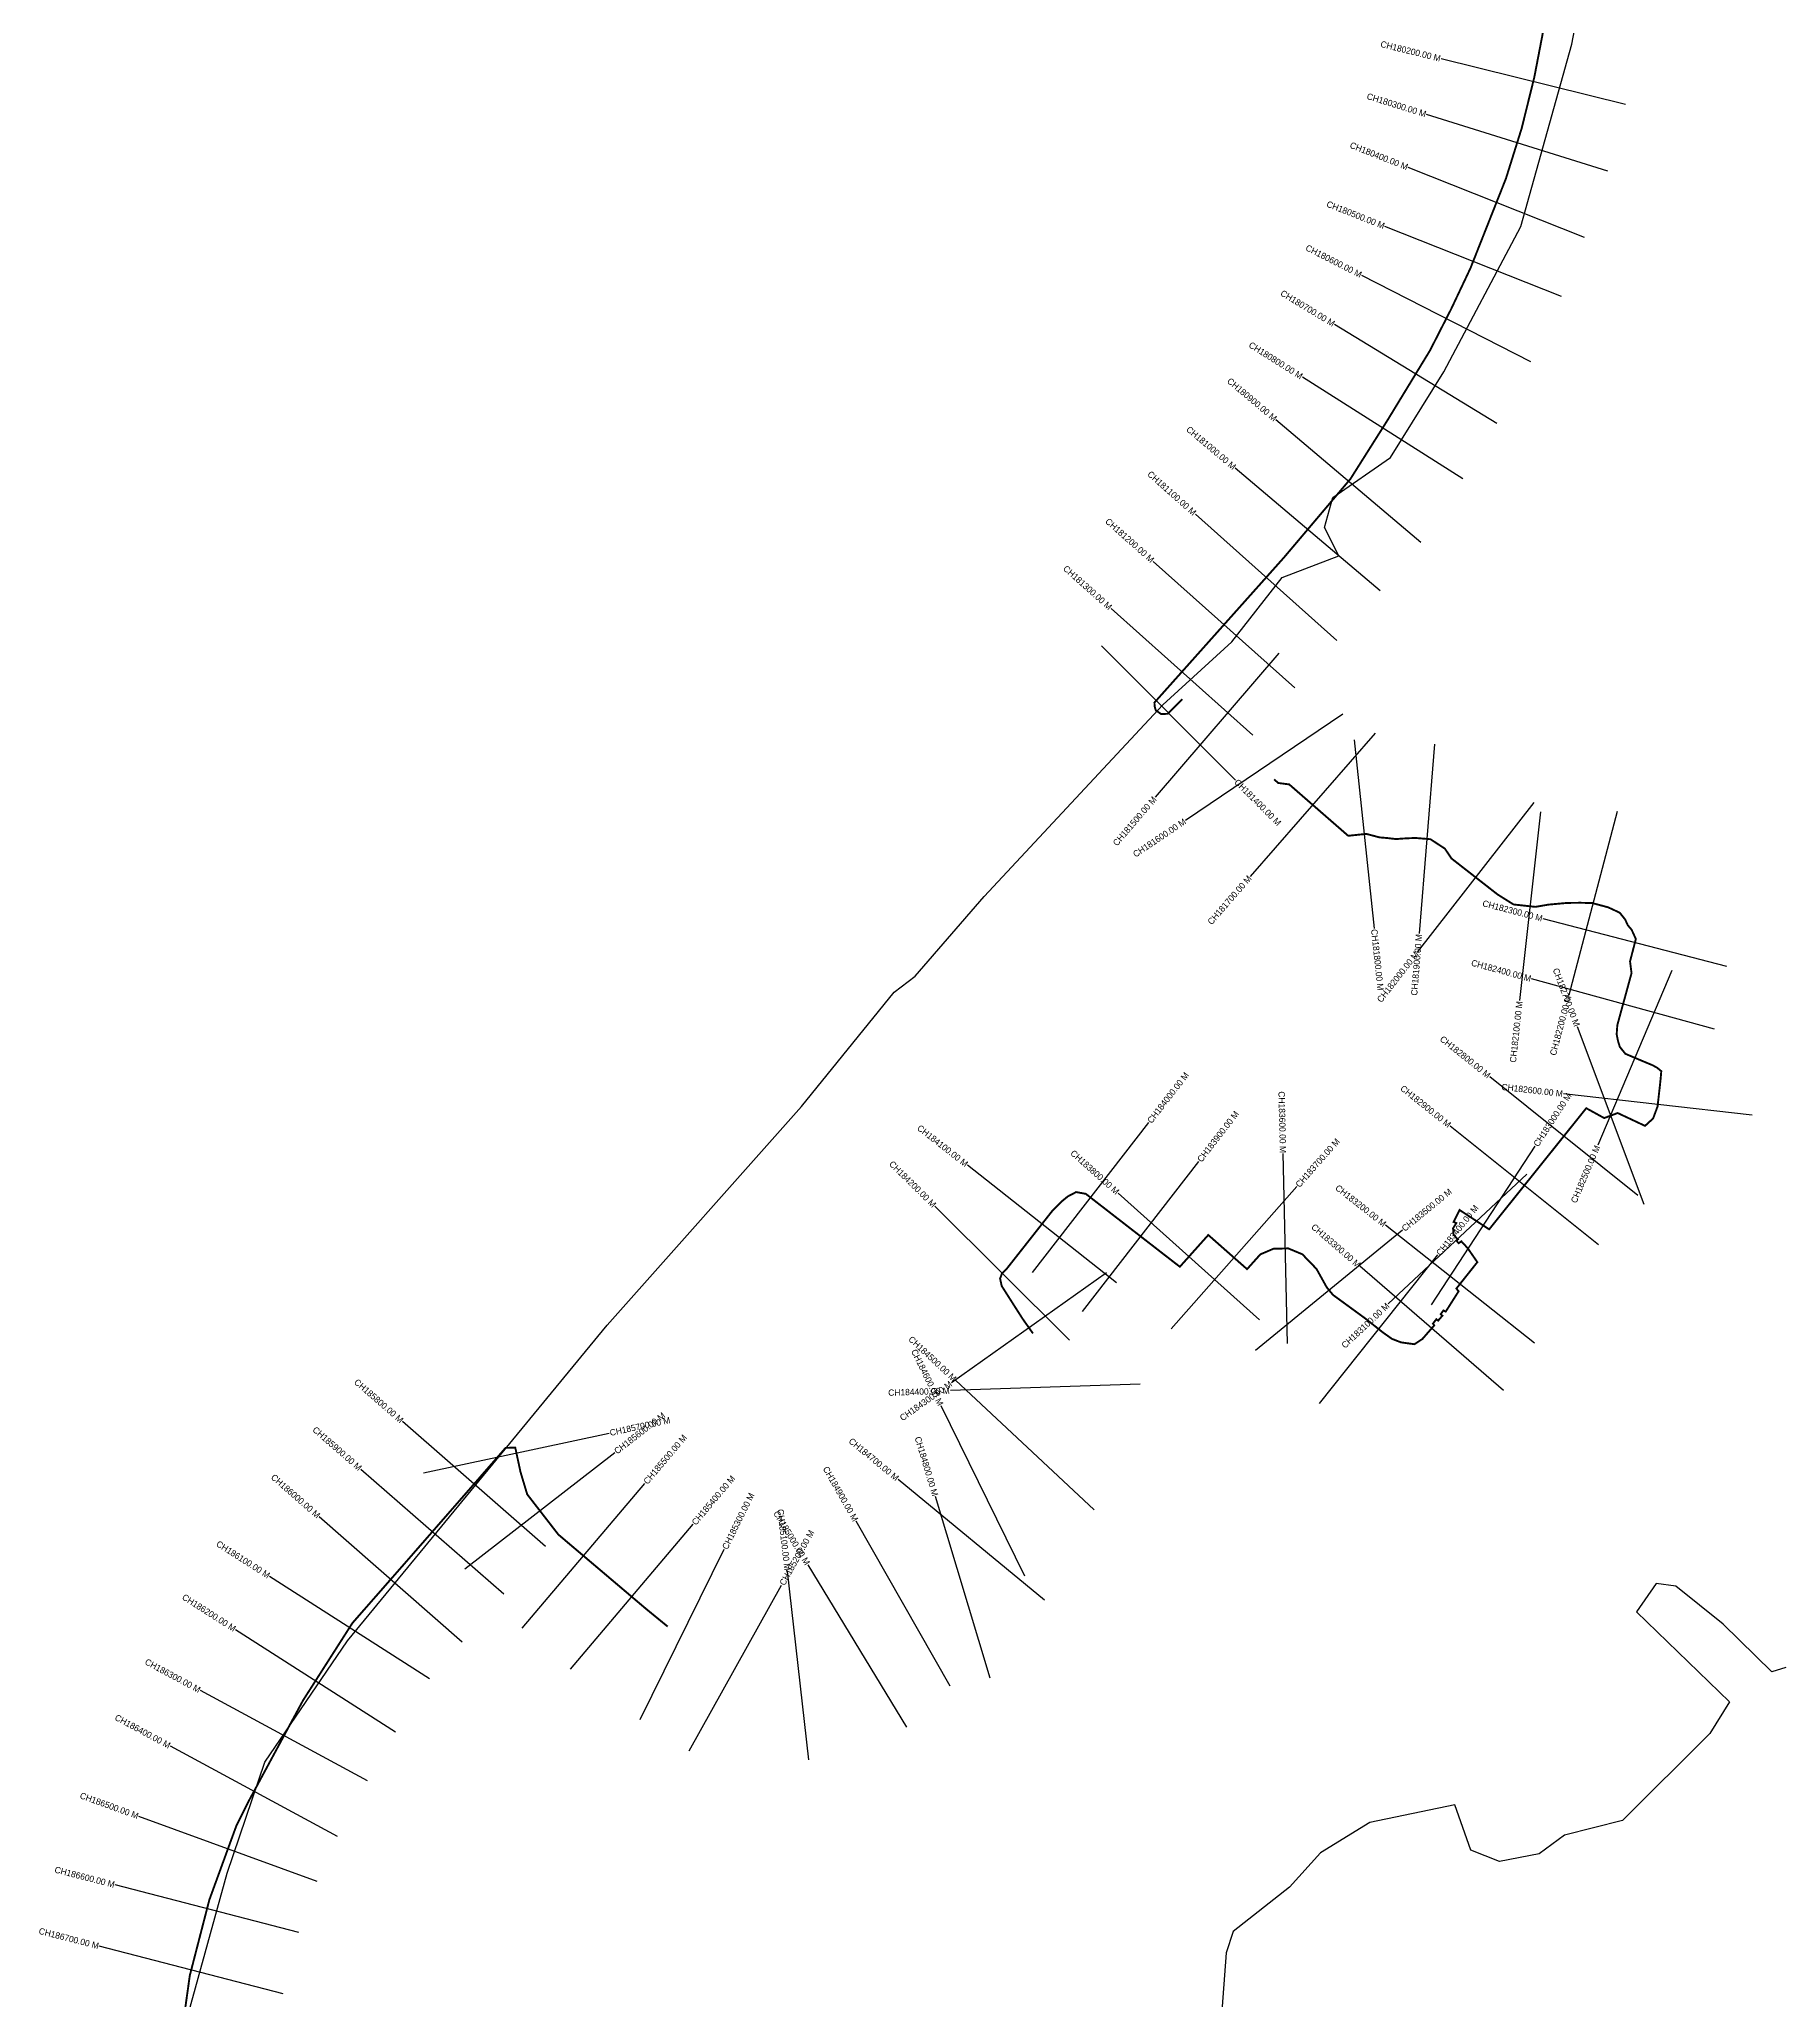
# Model space of a CAD drawing. Header units: metres. Extents: x 267218 to 277461, y 2088854 to 2108025.
# Drawn here: x 268431 to 271183, y 2091945 to 2095044 of the extents above; entities that cross this region are included whole.
import ezdxf
from ezdxf.enums import TextEntityAlignment as Align

# ---------------------------------------------------------------- set-up
doc = ezdxf.new("R2010")
doc.units = ezdxf.units.M
for name, color, linetype in [('ARTIFICIALLY PROTECTED', 4, 'Continuous'), ('CS', 134, 'Continuous'), ('CSMark', 6, 'Continuous'), ('VILLAGE BOUNDRY', 3, 'Continuous')]:
    doc.layers.add(name, color=color, linetype=linetype)

msp = doc.modelspace()

# ---------------------------------------------------------------- linework, layer by layer
at = {"layer": 'ARTIFICIALLY PROTECTED', "flags": 128}
msp.add_lwpolyline([(270814.7, 2095093.6, 3, 3, 0), (270793.5, 2094983.4, 3, 3, 0), (270773.6, 2094903, 3, 3, 0), (270748.7, 2094823.5, 3, 3, 0), (270692.6, 2094681.8, 3, 3, 0), (270662.1, 2094617.3, 3, 3, 0), (270628.7, 2094551.9, 3, 3, 0), (270561.3, 2094441.3, 3, 3, 0), (270502.8, 2094348.7, 3, 3, 0), (270398.1, 2094225, 3, 3, 0), (270193.2, 2093995.5, 3, 3, 0), (270193.7, 2093988.9, 3, 3, 0), (270195.3, 2093983.4, 3, 3, 0), (270203.6, 2093977.5, 3, 3, 0), (270214, 2093977.8, 3, 3, 0), (270237.2, 2094000.9, 0, 0, 0)], format="xyseb", dxfattribs=at)
at = {"layer": 'ARTIFICIALLY PROTECTED', "const_width": 3, "flags": 128}
for points in [[(270382.4, 2093874.1), (270388.9, 2093868.5), (270406.2, 2093866.3), (270499.4, 2093785.1), (270528.1, 2093788.1), (270548.8, 2093782.6), (270562.5, 2093781.4), (270574.8, 2093779.9), (270586.5, 2093780.8), (270605.2, 2093781.7), (270629.4, 2093779.7), (270652.2, 2093764.8), (270662.7, 2093749.2), (270735.5, 2093692.4), (270760.7, 2093676.6), (270795.2, 2093672.8), (270815.6, 2093676.3), (270845, 2093679), (270865.9, 2093679.3), (270885.1, 2093678.8), (270910.2, 2093672.1), (270928.5, 2093663.6), (270937.2, 2093652.7), (270941.2, 2093643.8), (270947.3, 2093636.7), (270954, 2093622), (270944.8, 2093586.6), (270947.2, 2093568.1), (270924.7, 2093485.9), (270923.7, 2093471.4), (270926, 2093460.1), (270928.7, 2093451.5), (270937.4, 2093440.7), (270968.1, 2093427.7), (270980.6, 2093422.5), (270987.8, 2093418.5), (270994.2, 2093413.2), (270993.2, 2093401.7), (270991.8, 2093388.4), (270988.3, 2093357.5), (270981.3, 2093338.5), (270968.5, 2093326.8), (270925.3, 2093347.1), (270904, 2093339.1), (270875.6, 2093354.7), (270722.2, 2093163.3), (270675.4, 2093193.9), (270666, 2093175), (270670.4, 2093173.2), (270665.1, 2093165), (270666, 2093154.7), (270672.8, 2093147.4), (270670.6, 2093145.3), (270674, 2093141.4), (270678.2, 2093144.4), (270688.2, 2093133.6), (270703.5, 2093111.5), (270670.4, 2093069.8), (270673.9, 2093065.4), (270653.5, 2093033.3), (270649.9, 2093035.2), (270645.6, 2093029.2), (270648.3, 2093026.9), (270641.5, 2093019), (270638.7, 2093021.3), (270633.4, 2093014.5), (270635.4, 2093011.6), (270616.7, 2092990.1), (270604.1, 2092981.8), (270583, 2092984.7), (270568.5, 2092990.3), (270554, 2093000.6), (270526.4, 2093022.5), (270475.4, 2093059.7), (270465.5, 2093071.7), (270449.4, 2093100.7), (270427, 2093123.9), (270404.7, 2093133.2), (270381.2, 2093132.6), (270360.6, 2093123.8), (270339.6, 2093100.4), (270278.3, 2093154.4), (270233.4, 2093104.2), (270225.3, 2093110.4), (270084.7, 2093219.4), (270077, 2093220.8), (270069.4, 2093222.2), (270063.4, 2093219), (270056.3, 2093215.3), (270046.9, 2093207.6), (270031.2, 2093191.7), (269960, 2093101.3), (269952.2, 2093093.5), (269949.3, 2093085.4), (269951.9, 2093073.7), (269985, 2093021.8), (270001.3, 2092998.8)], [(269424, 2092535.7), (269388.6, 2092564.7), (269251.2, 2092681.1), (269202, 2092744.6), (269191.4, 2092779.9), (269183.1, 2092818.5), (269167.8, 2092818), (269005.4, 2092632.1), (268925.8, 2092541.3), (268847.8, 2092419.2), (268762, 2092260.2), (268742.3, 2092220.8), (268699.7, 2092104.1), (268668.8, 2091984.5), (268650.8, 2091855.8)]]:
    msp.add_lwpolyline(points, dxfattribs=at)
at = {"layer": 'CS'}
for p, q in [((270937.4, 2094940.6), (270646.3, 2095012.8)), ((270909.6, 2094835.2), (270623.2, 2094924.8)), ((270873.1, 2094730.3), (270594.2, 2094840.8)), ((270836.3, 2094637.3), (270557.4, 2094747.9)), ((270787.9, 2094533.8), (270520.8, 2094670.4)), ((270734.1, 2094436.7), (270477.9, 2094592.7)), ((270680.6, 2094349.2), (270427, 2094509.6)), ((270614.3, 2094248.4), (270385.3, 2094442.1)), ((270549.7, 2094172), (270320.7, 2094365.8)), ((270481.7, 2094093.4), (270257.9, 2094293.2)), ((270415.1, 2094018.8), (270191.3, 2094218.6)), ((270348.5, 2093944.2), (270124.7, 2094144)), ((270109.3, 2094085.2), (270321.4, 2093873)), ((270390, 2094073.4), (270194.5, 2093845.9)), ((270491.2, 2093977), (270242.3, 2093809.5)), ((270541.8, 2093947.1), (270344.6, 2093721)), ((270509, 2093936.9), (270540.4, 2093638.6)), ((270635.9, 2093929.7), (270611.5, 2093630.7)), ((270793, 2093837.8), (270608.5, 2093601.3)), ((270803.1, 2093822.9), (270770.3, 2093524.7)), ((270924.6, 2093823.5), (270847.9, 2093533.5)), ((271097.7, 2093578.7), (270807.3, 2093654.1)), ((271011.1, 2093572.4), (270893.8, 2093296.3)), ((271078.5, 2093479.7), (270789.2, 2093559)), ((270967.1, 2093202.6), (270861.7, 2093483.4)), ((270957.3, 2093216.9), (270723.2, 2093404.5)), ((271137.6, 2093343.6), (270839.6, 2093377.5)), ((270000.5, 2093094.9), (270184.3, 2093332)), ((270894.8, 2093138.9), (270660.7, 2093326.4)), ((270630.8, 2093043.8), (270795, 2093294.9)), ((270133.3, 2093078.9), (269897.6, 2093264.5)), ((270079.5, 2093033.6), (270263.3, 2093270.7)), ((270403.5, 2092983.1), (270396.4, 2093283)), ((270219.8, 2093006), (270418.2, 2093231.1)), ((270781.7, 2093250.5), (270562.8, 2093045.4)), ((270059, 2092988.2), (269846.3, 2093199.7)), ((270359.5, 2093020.2), (270136, 2093220.4)), ((270793.6, 2092983.6), (270558.3, 2093169.8)), ((270353.1, 2092972.3), (270585.1, 2093162.5)), ((270454, 2092888.4), (270641, 2093123)), ((270117.3, 2093094.5), (269872.6, 2092921)), ((270744.6, 2092908.6), (270517.7, 2093104.9)), ((270098.1, 2092720.2), (269878.8, 2092924.9)), ((270170.7, 2092918.7), (269870.8, 2092908.5)), ((269230.8, 2092662.1), (269004.8, 2092859.5)), ((269988.3, 2092615.3), (269856.2, 2092884.7)), ((269038.3, 2092778.5), (269331.6, 2092841.5)), ((269103.3, 2092627.1), (269340.4, 2092810.9)), ((269165, 2092586.8), (268939, 2092784.1)), ((270019.5, 2092577.2), (269788.1, 2092768.2)), ((269194, 2092533), (269387.9, 2092761.9)), ((269933.6, 2092454), (269847.3, 2092741.3)), ((269099, 2092511.3), (268873.3, 2092709)), ((269270.3, 2092468.4), (269464.2, 2092697.3)), ((269870.2, 2092441.4), (269721.8, 2092702.1)), ((269380.5, 2092388.8), (269513.4, 2092657.8)), ((269047.7, 2092453.4), (268794.9, 2092615)), ((269646.8, 2092325.4), (269613.3, 2092623.5)), ((269801.7, 2092377), (269645.8, 2092633.3)), ((269457.7, 2092339.2), (269603.9, 2092601.2)), ((268993.8, 2092369.1), (268741.1, 2092530.7)), ((268949.6, 2092292.1), (268685.6, 2092434.5)), ((268902.1, 2092204.1), (268638.1, 2092346.5)), ((268869.9, 2092132.9), (268588.1, 2092235.8)), ((268841.3, 2092052.5), (268550.8, 2092127.5)), ((268816.3, 2091955.7), (268525.8, 2092030.7))]:
    msp.add_line(p, q, dxfattribs=at)
at = {"layer": 'VILLAGE BOUNDRY', "color": 3}
for points in [[(268651.7, 2091869.6, 0), (268727.9, 2092146.1, 0), (268787.1, 2092321.5, 0), (268917.8, 2092513.1, 0), (269328.6, 2093011.9, 0), (269635.2, 2093357.5, 0), (269781.7, 2093538.1, 0), (269815.2, 2093563.1, 0), (269924, 2093689.4, 0), (270206.3, 2093992.2, 0), (270315.4, 2094091.7, 0), (270395.3, 2094193.3, 0), (270484.7, 2094227.6, 0), (270461.9, 2094272.3, 0), (270475, 2094319.5, 0), (270566.4, 2094383, 0), (270650.5, 2094518.2, 0), (270772, 2094748, 0), (270852.6, 2095035.6, 0), (270891.4, 2095237.7, 0)], [(271191, 2092471.1, 0), (271168.7, 2092464.1, 0), (271091.8, 2092539.7, 0), (271017.4, 2092599.7, 0), (270985.9, 2092603.9, 0), (270954.9, 2092558.8, 0), (271101.8, 2092416.6, 0), (271070.8, 2092367, 0), (270932.9, 2092229.1, 0), (270841.2, 2092206, 0), (270801, 2092176.5, 0), (270738.3, 2092164.8, 0), (270693.4, 2092182.4, 0), (270668.1, 2092253.9, 0), (270533.8, 2092225.9, 0), (270455.7, 2092178.2, 0), (270406.9, 2092124, 0), (270317.7, 2092053.8, 0), (270306.8, 2092020.1, 0), (270298.7, 2091914.6, 0)]]:
    msp.add_polyline3d(points, dxfattribs=at)

# ---------------------------------------------------------------- texts
at = {"layer": 'CSMark'}
for s, rotation, p in [('CH180200.00 M', 346.0782, (270645.3, 2095013)), ('CH180300.00 M', 342.6384, (270622.3, 2094925.1)), ('CH180400.00 M', 338.3803, (270593.3, 2094841.2)), ('CH180500.00 M', 338.3803, (270556.5, 2094748.2)), ('CH180600.00 M', 332.9162, (270519.9, 2094670.9)), ('CH180700.00 M', 328.6596, (270477, 2094593.2)), ('CH180800.00 M', 327.6972, (270426.1, 2094510.1)), ('CH180900.00 M', 319.7633, (270384.6, 2094442.8)), ('CH181000.00 M', 319.7633, (270320, 2094366.4)), ('CH181100.00 M', 318.241, (270257.1, 2094293.9)), ('CH181200.00 M', 318.241, (270190.5, 2094219.3)), ('CH181300.00 M', 318.241, (270123.9, 2094144.7)), ('CH181500.00 M', 49.3188, (270193.8, 2093845.1)), ('CH181600.00 M', 33.9288, (270241.5, 2093809)), ('CH181700.00 M', 48.9055, (270343.9, 2093720.3)), ('CH182300.00 M', 345.4383, (270806.3, 2093654.4)), ('CH182000.00 M', 52.0316, (270607.8, 2093600.5)), ('CH181900.00 M', 85.3329, (270611.4, 2093629.7)), ('CH182400.00 M', 344.6797, (270788.2, 2093559.2)), ('CH182700.00 M', 290.5871, (270861.3, 2093484.4)), ('CH182100.00 M', 83.7179, (270770.2, 2093523.7)), ('CH182200.00 M', 75.1902, (270847.6, 2093532.5)), ('CH182800.00 M', 321.3027, (270722.4, 2093405.1)), ('CH182900.00 M', 321.3027, (270659.9, 2093327.1)), ('CH182600.00 M', 353.5037, (270838.6, 2093377.6)), ('CH183600.00 M', 271.3466, (270396.4, 2093284)), ('CH184100.00 M', 321.7774, (269896.8, 2093265.1)), ('CH182500.00 M', 66.9816, (270893.4, 2093295.3)), ('CH184200.00 M', 315.1504, (269845.6, 2093200.4)), ('CH183800.00 M', 318.1578, (270135.3, 2093221)), ('CH183200.00 M', 321.6559, (270557.5, 2093170.4)), ('CH183300.00 M', 319.1359, (270517, 2093105.5)), ('CH183100.00 M', 43.1396, (270562.1, 2093044.7)), ('CH184500.00 M', 316.9701, (269878.1, 2092925.6)), ('CH184600.00 M', 296.1209, (269855.7, 2092885.6)), ('CH185800.00 M', 318.858, (269004.1, 2092860.1)), ('CH184300.00 M', 35.3404, (269871.8, 2092920.4)), ('CH184400.00 M', 1.9378, (269869.8, 2092908.5)), ('CH185900.00 M', 318.858, (268938.3, 2092784.8)), ('CH184700.00 M', 320.4658, (269787.3, 2092768.8)), ('CH184800.00 M', 286.7094, (269847, 2092742.3)), ('CH186000.00 M', 318.7826, (268872.6, 2092709.7)), ('CH184900.00 M', 299.65, (269721.3, 2092703)), ('CH185000.00 M', 301.3107, (269645.3, 2092634.2)), ('CH185100.00 M', 276.4138, (269613.2, 2092624.5)), ('CH186100.00 M', 327.4074, (268794.1, 2092615.5)), ('CH186200.00 M', 327.4074, (268740.2, 2092531.3)), ('CH186300.00 M', 331.645, (268684.7, 2092435)), ('CH186400.00 M', 331.645, (268637.2, 2092347)), ('CH186500.00 M', 339.9387, (268587.2, 2092236.1)), ('CH186600.00 M', 345.5177, (268549.8, 2092127.8)), ('CH186700.00 M', 345.5177, (268524.8, 2092030.9))]:
    msp.add_text(s, height=10, rotation=rotation, dxfattribs=at).set_placement(p, align=Align.MIDDLE_RIGHT)
for s, rotation, p in [('CH181400.00 M', 314.977, (270322.1, 2093872.3)), ('CH181800.00 M', 276.0082, (270540.5, 2093637.6)), ('CH184000.00 M', 52.2178, (270184.9, 2093332.8)), ('CH183000.00 M', 56.809, (270795.6, 2093295.7)), ('CH183900.00 M', 52.2178, (270263.9, 2093271.5)), ('CH183700.00 M', 48.5948, (270418.9, 2093231.8)), ('CH183500.00 M', 39.3388, (270585.9, 2093163.1)), ('CH183400.00 M', 51.4558, (270641.6, 2093123.8)), ('CH185700.00 M', 12.1072, (269332.6, 2092841.7)), ('CH185600.00 M', 37.7739, (269341.2, 2092811.5)), ('CH185500.00 M', 49.7336, (269388.5, 2092762.7)), ('CH185400.00 M', 49.7336, (269464.8, 2092698.1)), ('CH185300.00 M', 63.7056, (269513.9, 2092658.7)), ('CH185200.00 M', 60.8398, (269604.4, 2092602))]:
    msp.add_text(s, height=10, rotation=rotation, dxfattribs=at).set_placement(p, align=Align.MIDDLE_LEFT)

doc.saveas('drawing.dxf')
